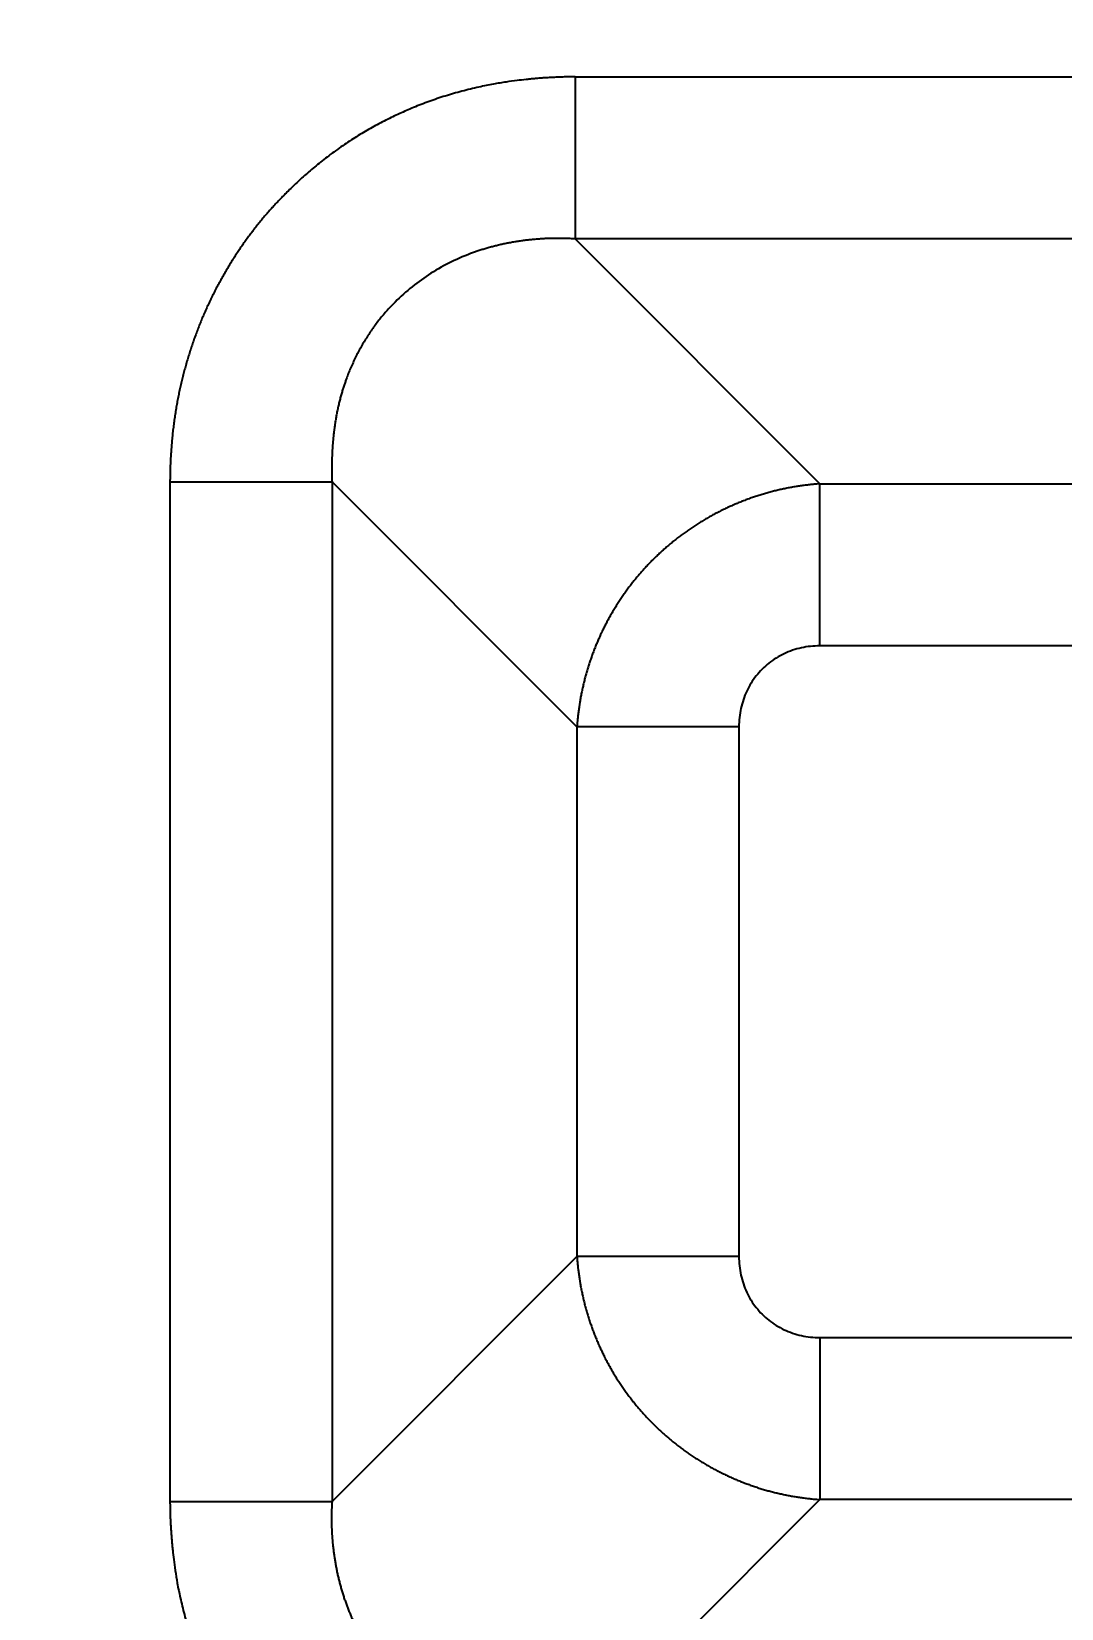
# Model space of a CAD drawing. Header units: millimetres. Extents: x -1286 to 291, y 5350 to 5880.
# Drawn here: x -1023.98 to -1011.89, y 5699.31 to 5717.81 of the extents above; entities that cross this region are included whole.
import ezdxf

# ---------------------------------------------------------------- set-up
doc = ezdxf.new("R2010")
doc.units = ezdxf.units.MM
doc.layers.add('dim', color=82, linetype='Continuous', lineweight=9)
doc.layers.add('粗实线层', color=7, linetype='Continuous', lineweight=35)
doc.dimstyles.new('ISO-25', dxfattribs={"dimscale": 1.5, "dimtxt": 2.5, "dimasz": 2.5, "dimexe": 1.25, "dimexo": 0.625, "dimtad": 1, "dimtxsty": 'Standard', "dimcen": 2.5, "dimadec": 0, "dimazin": 0, "dimtfac": 1, "dimtmove": 0, "dimatfit": 3, "dimfxl": 0, "dimarcsym": 0})

# ---------------------------------------------------------------- blocks, each defined once
blk = doc.blocks.new('*D39')
at = {"layer": 'Defpoints', "color": 0, "lineweight": 18, "transparency": 16777216}
for p in [(-981.514, 5754.075), (-1136.803, 5623.235)]:
    blk.add_point(p, dxfattribs=at)
at = {"layer": 'dim', "color": 0, "lineweight": -2, "transparency": 16777216}
for p, q in [((-931.597, 5796.133), (-979.219, 5756.008)), ((-1136.803, 5623.235), (-981.514, 5754.075)), ((-1139.097, 5621.302), (-1141.391, 5619.369))]:
    blk.add_line(p, q, dxfattribs=at)
at = {"layer": 'dim', "color": 0, "lineweight": 18, "transparency": 16777216}
for points in [[(-979.542, 5756.391), (-978.897, 5755.626), (-981.514, 5754.075)], [(-1139.419, 5621.684), (-1138.775, 5620.92), (-1136.803, 5623.235)]]:
    blk.add_solid(points, dxfattribs=at)
at = {"layer": 'dim', "color": 0, "lineweight": 18, "transparency": 16777216, "insert": (-942.427, 5790.849), "char_height": 3.75, "attachment_point": 5, "rotation": 40.1161}
blk.add_mtext('∅203,06', dxfattribs=at)

msp = doc.modelspace()

# ---------------------------------------------------------------- linework, layer by layer
at = {"layer": '粗实线层', "lineweight": 25}
for p, q in [((-1017.601, 5717.274), (-1005.643, 5717.274)), ((-1005.643, 5715.374), (-1017.601, 5715.374)), ((-1014.728, 5712.501), (-1017.601, 5715.374)), ((-1022.352, 5712.523), (-1022.352, 5700.565)), ((-1020.451, 5712.523), (-1020.451, 5700.565)), ((-1017.578, 5709.65), (-1020.451, 5712.523)), ((-1014.728, 5712.501), (-1008.516, 5712.501)), ((-1008.516, 5710.6), (-1014.728, 5710.6)), ((-1017.578, 5709.65), (-1017.578, 5703.438)), ((-1015.678, 5709.65), (-1015.678, 5703.438)), ((-1017.578, 5703.438), (-1020.451, 5700.565)), ((-1014.728, 5702.488), (-1008.516, 5702.488)), ((-1014.728, 5700.588), (-1017.6, 5697.715)), ((-1008.516, 5700.588), (-1014.728, 5700.588))]:
    msp.add_line(p, q, dxfattribs=at)
for radius in [87.342, 87.216, 86.564]:
    msp.add_circle((-1053.128, 5688.655), radius, dxfattribs=at)
for centre, radius, start, end in [((-1059.158, 5688.655), 102.402, 14.30847, 151.42209), ((-1059.158, 5688.655), 102.401, 14.30847, 151.42209), ((-1059.158, 5688.655), 102.032, 6.18953, 168.43129), ((-1059.158, 5688.655), 101.531, 6.18953, 168.40811), ((-1059.158, 5688.655), 100.442, 20.91041, 168.28064), ((-1059.158, 5688.655), 100.141, 20.91041, 168.28065), ((-1059.158, 5688.655), 100.022, 21.11656, 168.26666), ((-1059.158, 5688.655), 99.521, 21.13618, 168.17064), ((-1053.128, 5688.655), 86.224, 0.08059, 89.91941), ((-1053.128, 5688.655), 85.581, 0.90297, 89.09703), ((-1053.128, 5688.655), 83.696, 2.22396, 87.77604), ((-1053.128, 5688.655), 82.706, 2.58039, 87.41961)]:
    msp.add_arc(centre, radius, start, end, dxfattribs=at)
for points, knots in [([(-1017.601, 5717.274), (-1017.613, 5717.274), (-1017.637, 5717.274), (-1017.674, 5717.274), (-1017.709, 5717.273), (-1017.744, 5717.272), (-1017.777, 5717.271), (-1017.81, 5717.27), (-1017.842, 5717.268), (-1017.873, 5717.267), (-1017.903, 5717.265), (-1017.932, 5717.263), (-1017.96, 5717.262), (-1017.987, 5717.26), (-1018.014, 5717.258), (-1018.039, 5717.256), (-1018.064, 5717.253), (-1018.088, 5717.251), (-1018.111, 5717.249), (-1018.133, 5717.247), (-1018.154, 5717.245), (-1018.203, 5717.24), (-1018.288, 5717.23), (-1018.416, 5717.213), (-1018.565, 5717.188), (-1018.739, 5717.153), (-1018.927, 5717.107), (-1019.122, 5717.051), (-1019.312, 5716.987), (-1019.49, 5716.918), (-1019.659, 5716.844), (-1019.821, 5716.766), (-1019.983, 5716.68), (-1020.145, 5716.585), (-1020.309, 5716.48), (-1020.469, 5716.366), (-1020.619, 5716.248), (-1020.755, 5716.133), (-1020.878, 5716.021), (-1020.968, 5715.934), (-1021.031, 5715.869), (-1021.072, 5715.827), (-1021.113, 5715.784), (-1021.153, 5715.74), (-1021.193, 5715.695), (-1021.232, 5715.65), (-1021.271, 5715.604), (-1021.309, 5715.557), (-1021.347, 5715.51), (-1021.384, 5715.462), (-1021.421, 5715.413), (-1021.457, 5715.364), (-1021.493, 5715.314), (-1021.528, 5715.264), (-1021.562, 5715.212), (-1021.596, 5715.16), (-1021.63, 5715.108), (-1021.663, 5715.055), (-1021.695, 5715.001), (-1021.726, 5714.947), (-1021.757, 5714.892), (-1021.787, 5714.836), (-1021.817, 5714.78), (-1021.846, 5714.723), (-1021.874, 5714.666), (-1021.901, 5714.608), (-1021.928, 5714.55), (-1021.954, 5714.491), (-1021.979, 5714.431), (-1022.004, 5714.371), (-1022.027, 5714.311), (-1022.05, 5714.25), (-1022.073, 5714.188), (-1022.094, 5714.126), (-1022.114, 5714.064), (-1022.134, 5714.001), (-1022.153, 5713.938), (-1022.171, 5713.874), (-1022.189, 5713.81), (-1022.205, 5713.745), (-1022.221, 5713.68), (-1022.236, 5713.614), (-1022.25, 5713.549), (-1022.263, 5713.482), (-1022.275, 5713.416), (-1022.286, 5713.349), (-1022.297, 5713.281), (-1022.306, 5713.214), (-1022.315, 5713.146), (-1022.323, 5713.078), (-1022.329, 5713.009), (-1022.335, 5712.94), (-1022.34, 5712.871), (-1022.345, 5712.802), (-1022.348, 5712.733), (-1022.35, 5712.663), (-1022.351, 5712.593), (-1022.352, 5712.546), (-1022.352, 5712.523)], [0, 0, 0, 0, 0.004956, 0.009794, 0.014513, 0.019115, 0.023598, 0.027963, 0.032209, 0.036337, 0.040347, 0.044238, 0.04801, 0.051664, 0.055199, 0.058615, 0.061912, 0.06509, 0.06815, 0.071091, 0.073913, 0.076616, 0.090894, 0.108111, 0.128274, 0.151386, 0.178814, 0.205869, 0.232556, 0.258875, 0.282249, 0.306185, 0.330682, 0.35574, 0.381361, 0.408568, 0.434066, 0.45785, 0.47992, 0.500277, 0.508121, 0.515994, 0.523895, 0.531825, 0.539783, 0.54777, 0.555785, 0.563828, 0.5719, 0.579999, 0.588127, 0.596282, 0.604464, 0.612674, 0.620911, 0.629175, 0.637466, 0.645785, 0.65413, 0.662503, 0.670903, 0.67933, 0.687785, 0.696266, 0.704775, 0.71331, 0.721872, 0.730461, 0.739075, 0.747715, 0.756381, 0.765071, 0.773787, 0.782528, 0.791294, 0.800087, 0.808905, 0.81775, 0.82662, 0.835517, 0.844441, 0.85339, 0.862365, 0.871366, 0.880393, 0.889445, 0.898522, 0.907623, 0.916749, 0.9259, 0.935076, 0.944277, 0.953502, 0.962753, 0.972028, 0.981328, 0.990652, 1, 1, 1, 1]), ([(-1017.601, 5717.274), (-1017.601, 5717.17), (-1017.601, 5717.067), (-1017.601, 5716.862), (-1017.601, 5716.76), (-1017.601, 5716.563), (-1017.601, 5716.466), (-1017.601, 5716.281), (-1017.601, 5716.191), (-1017.601, 5716.022), (-1017.601, 5715.943), (-1017.601, 5715.794), (-1017.601, 5715.726), (-1017.601, 5715.602), (-1017.601, 5715.546), (-1017.601, 5715.449), (-1017.601, 5715.407), (-1017.601, 5715.374)], [0, 0, 0, 0, 0.125, 0.125, 0.25, 0.25, 0.375, 0.375, 0.5, 0.5, 0.625, 0.625, 0.75, 0.75, 0.875, 0.875, 1, 1, 1, 1]), ([(-1017.601, 5715.374), (-1017.61, 5715.374), (-1017.629, 5715.375), (-1017.657, 5715.377), (-1017.686, 5715.378), (-1017.714, 5715.379), (-1017.742, 5715.379), (-1017.77, 5715.38), (-1017.798, 5715.38), (-1017.826, 5715.38), (-1017.854, 5715.379), (-1017.882, 5715.379), (-1017.909, 5715.378), (-1017.937, 5715.377), (-1017.964, 5715.376), (-1017.991, 5715.374), (-1018.018, 5715.372), (-1018.045, 5715.37), (-1018.072, 5715.368), (-1018.099, 5715.366), (-1018.125, 5715.363), (-1018.152, 5715.36), (-1018.178, 5715.357), (-1018.204, 5715.354), (-1018.23, 5715.35), (-1018.256, 5715.346), (-1018.282, 5715.343), (-1018.308, 5715.338), (-1018.334, 5715.334), (-1018.359, 5715.329), (-1018.384, 5715.325), (-1018.41, 5715.32), (-1018.435, 5715.314), (-1018.46, 5715.309), (-1018.484, 5715.303), (-1018.509, 5715.297), (-1018.533, 5715.291), (-1018.558, 5715.285), (-1018.582, 5715.279), (-1018.606, 5715.272), (-1018.63, 5715.265), (-1018.654, 5715.258), (-1018.677, 5715.251), (-1018.701, 5715.244), (-1018.724, 5715.236), (-1018.747, 5715.228), (-1018.77, 5715.221), (-1018.873, 5715.184), (-1019.051, 5715.109), (-1019.292, 5714.975), (-1019.514, 5714.817), (-1019.682, 5714.667), (-1019.805, 5714.536), (-1019.893, 5714.433), (-1019.974, 5714.325), (-1020.05, 5714.211), (-1020.12, 5714.093), (-1020.184, 5713.969), (-1020.242, 5713.842), (-1020.281, 5713.741), (-1020.306, 5713.668), (-1020.321, 5713.624), (-1020.334, 5713.579), (-1020.348, 5713.532), (-1020.361, 5713.483), (-1020.373, 5713.432), (-1020.385, 5713.38), (-1020.396, 5713.325), (-1020.406, 5713.27), (-1020.415, 5713.212), (-1020.423, 5713.154), (-1020.431, 5713.097), (-1020.437, 5713.04), (-1020.442, 5712.983), (-1020.446, 5712.926), (-1020.45, 5712.869), (-1020.452, 5712.811), (-1020.454, 5712.754), (-1020.455, 5712.696), (-1020.455, 5712.639), (-1020.454, 5712.581), (-1020.452, 5712.542), (-1020.451, 5712.523)], [0, 0, 0, 0, 0.00626, 0.012495, 0.018706, 0.024892, 0.031053, 0.037189, 0.043301, 0.049389, 0.055453, 0.061492, 0.067507, 0.073499, 0.079467, 0.085411, 0.091332, 0.097229, 0.103103, 0.108953, 0.114781, 0.120586, 0.126368, 0.132127, 0.137864, 0.143578, 0.14927, 0.15494, 0.160587, 0.166213, 0.171817, 0.1774, 0.182961, 0.188501, 0.194019, 0.199516, 0.204993, 0.210449, 0.215884, 0.221299, 0.226693, 0.232067, 0.237422, 0.242756, 0.248071, 0.253366, 0.258642, 0.263899, 0.32425, 0.383567, 0.44213, 0.500231, 0.529241, 0.558364, 0.587637, 0.617098, 0.646783, 0.676729, 0.70697, 0.737541, 0.747176, 0.75715, 0.767464, 0.77812, 0.789122, 0.80047, 0.812166, 0.824212, 0.836609, 0.849359, 0.862462, 0.874881, 0.887316, 0.899768, 0.912237, 0.924722, 0.937225, 0.949746, 0.962283, 0.974838, 0.98741, 1, 1, 1, 1]), ([(-1014.728, 5712.501), (-1014.736, 5712.5), (-1014.754, 5712.499), (-1014.781, 5712.497), (-1014.808, 5712.494), (-1014.835, 5712.492), (-1014.861, 5712.489), (-1014.888, 5712.485), (-1014.915, 5712.482), (-1014.941, 5712.479), (-1014.968, 5712.475), (-1014.995, 5712.471), (-1015.021, 5712.466), (-1015.048, 5712.462), (-1015.075, 5712.457), (-1015.101, 5712.452), (-1015.128, 5712.447), (-1015.154, 5712.441), (-1015.181, 5712.436), (-1015.207, 5712.43), (-1015.233, 5712.423), (-1015.26, 5712.417), (-1015.286, 5712.41), (-1015.312, 5712.403), (-1015.339, 5712.396), (-1015.365, 5712.389), (-1015.391, 5712.381), (-1015.417, 5712.373), (-1015.443, 5712.365), (-1015.469, 5712.357), (-1015.495, 5712.348), (-1015.52, 5712.34), (-1015.546, 5712.331), (-1015.572, 5712.321), (-1015.597, 5712.312), (-1015.623, 5712.302), (-1015.648, 5712.292), (-1015.674, 5712.282), (-1015.699, 5712.272), (-1015.724, 5712.261), (-1015.749, 5712.25), (-1015.774, 5712.239), (-1015.799, 5712.228), (-1015.824, 5712.216), (-1015.849, 5712.205), (-1015.873, 5712.193), (-1015.898, 5712.18), (-1015.922, 5712.168), (-1015.947, 5712.155), (-1015.971, 5712.142), (-1015.995, 5712.129), (-1016.019, 5712.116), (-1016.043, 5712.103), (-1016.067, 5712.089), (-1016.091, 5712.075), (-1016.114, 5712.061), (-1016.138, 5712.046), (-1016.161, 5712.032), (-1016.184, 5712.017), (-1016.207, 5712.002), (-1016.23, 5711.986), (-1016.253, 5711.971), (-1016.276, 5711.955), (-1016.298, 5711.939), (-1016.321, 5711.923), (-1016.343, 5711.907), (-1016.365, 5711.891), (-1016.387, 5711.874), (-1016.409, 5711.857), (-1016.431, 5711.84), (-1016.452, 5711.823), (-1016.473, 5711.805), (-1016.495, 5711.787), (-1016.516, 5711.77), (-1016.537, 5711.751), (-1016.557, 5711.733), (-1016.578, 5711.715), (-1016.598, 5711.696), (-1016.618, 5711.677), (-1016.639, 5711.658), (-1016.658, 5711.639), (-1016.678, 5711.62), (-1016.698, 5711.6), (-1016.717, 5711.58), (-1016.736, 5711.561), (-1016.755, 5711.54), (-1016.774, 5711.52), (-1016.793, 5711.5), (-1016.811, 5711.479), (-1016.829, 5711.459), (-1016.847, 5711.438), (-1016.865, 5711.417), (-1016.883, 5711.395), (-1016.901, 5711.374), (-1016.918, 5711.353), (-1016.935, 5711.331), (-1016.952, 5711.309), (-1016.968, 5711.287), (-1016.985, 5711.265), (-1017.001, 5711.243), (-1017.017, 5711.22), (-1017.033, 5711.198), (-1017.049, 5711.175), (-1017.064, 5711.152), (-1017.08, 5711.129), (-1017.095, 5711.106), (-1017.109, 5711.083), (-1017.124, 5711.06), (-1017.138, 5711.036), (-1017.153, 5711.013), (-1017.167, 5710.989), (-1017.18, 5710.965), (-1017.194, 5710.941), (-1017.207, 5710.917), (-1017.22, 5710.893), (-1017.233, 5710.869), (-1017.246, 5710.844), (-1017.258, 5710.82), (-1017.27, 5710.795), (-1017.282, 5710.771), (-1017.294, 5710.746), (-1017.306, 5710.721), (-1017.317, 5710.696), (-1017.328, 5710.671), (-1017.339, 5710.646), (-1017.35, 5710.621), (-1017.36, 5710.596), (-1017.37, 5710.57), (-1017.38, 5710.545), (-1017.39, 5710.519), (-1017.399, 5710.494), (-1017.408, 5710.468), (-1017.417, 5710.443), (-1017.426, 5710.417), (-1017.435, 5710.391), (-1017.443, 5710.365), (-1017.451, 5710.339), (-1017.459, 5710.313), (-1017.466, 5710.287), (-1017.474, 5710.261), (-1017.481, 5710.235), (-1017.488, 5710.208), (-1017.495, 5710.182), (-1017.501, 5710.156), (-1017.507, 5710.129), (-1017.513, 5710.103), (-1017.519, 5710.076), (-1017.524, 5710.05), (-1017.53, 5710.023), (-1017.535, 5709.997), (-1017.539, 5709.97), (-1017.544, 5709.944), (-1017.548, 5709.917), (-1017.552, 5709.89), (-1017.556, 5709.864), (-1017.56, 5709.837), (-1017.563, 5709.81), (-1017.566, 5709.784), (-1017.569, 5709.757), (-1017.572, 5709.73), (-1017.574, 5709.703), (-1017.576, 5709.677), (-1017.578, 5709.659), (-1017.578, 5709.65)], [0, 0, 0, 0, 0.006177, 0.012354, 0.018532, 0.024711, 0.030891, 0.037071, 0.043252, 0.049434, 0.055616, 0.061799, 0.067982, 0.074166, 0.080351, 0.086537, 0.092724, 0.098912, 0.105101, 0.11129, 0.117481, 0.123672, 0.129864, 0.136058, 0.142251, 0.148446, 0.154641, 0.160838, 0.167034, 0.173232, 0.179431, 0.18563, 0.19183, 0.198031, 0.204233, 0.210436, 0.21664, 0.222845, 0.229051, 0.235259, 0.241468, 0.247678, 0.25389, 0.260103, 0.266319, 0.272535, 0.278754, 0.284973, 0.291194, 0.297416, 0.30364, 0.309864, 0.31609, 0.322316, 0.328543, 0.334772, 0.341001, 0.347231, 0.353461, 0.359693, 0.365925, 0.372158, 0.378391, 0.384625, 0.39086, 0.397095, 0.403332, 0.409568, 0.415806, 0.422044, 0.428283, 0.434523, 0.440763, 0.447004, 0.453245, 0.459486, 0.465728, 0.47197, 0.478212, 0.484455, 0.490697, 0.49694, 0.503183, 0.509425, 0.515668, 0.52191, 0.528152, 0.534393, 0.540634, 0.546875, 0.553116, 0.559355, 0.565595, 0.571833, 0.578071, 0.584309, 0.590546, 0.596782, 0.603018, 0.609253, 0.615487, 0.621721, 0.627954, 0.634187, 0.640418, 0.64665, 0.65288, 0.659109, 0.665338, 0.671565, 0.677791, 0.684017, 0.690241, 0.696464, 0.702686, 0.708906, 0.715125, 0.721342, 0.727558, 0.733772, 0.739985, 0.746196, 0.752405, 0.758614, 0.764821, 0.771027, 0.777231, 0.783435, 0.789638, 0.79584, 0.802041, 0.808241, 0.81444, 0.820639, 0.826837, 0.833033, 0.839229, 0.845424, 0.851618, 0.857812, 0.864004, 0.870196, 0.876386, 0.882575, 0.888763, 0.894951, 0.901137, 0.907322, 0.913506, 0.91969, 0.925872, 0.932054, 0.938235, 0.944415, 0.950595, 0.956774, 0.962951, 0.969128, 0.975305, 0.98148, 0.987654, 0.993828, 1, 1, 1, 1]), ([(-1015.678, 5709.65), (-1015.782, 5709.65), (-1015.885, 5709.65), (-1016.09, 5709.65), (-1016.192, 5709.65), (-1016.389, 5709.65), (-1016.486, 5709.65), (-1016.671, 5709.65), (-1016.76, 5709.65), (-1016.929, 5709.65), (-1017.009, 5709.65), (-1017.158, 5709.65), (-1017.226, 5709.65), (-1017.35, 5709.65), (-1017.406, 5709.65), (-1017.503, 5709.65), (-1017.544, 5709.65), (-1017.578, 5709.65)], [0, 0, 0, 0, 0.125, 0.125, 0.25, 0.25, 0.375, 0.375, 0.5, 0.5, 0.625, 0.625, 0.75, 0.75, 0.875, 0.875, 1, 1, 1, 1]), ([(-1017.578, 5703.438), (-1017.578, 5703.43), (-1017.576, 5703.412), (-1017.574, 5703.385), (-1017.572, 5703.358), (-1017.569, 5703.331), (-1017.566, 5703.305), (-1017.563, 5703.278), (-1017.56, 5703.251), (-1017.556, 5703.225), (-1017.552, 5703.198), (-1017.548, 5703.171), (-1017.544, 5703.145), (-1017.539, 5703.118), (-1017.535, 5703.091), (-1017.53, 5703.065), (-1017.524, 5703.038), (-1017.519, 5703.012), (-1017.513, 5702.985), (-1017.507, 5702.959), (-1017.501, 5702.932), (-1017.495, 5702.906), (-1017.488, 5702.88), (-1017.481, 5702.854), (-1017.474, 5702.827), (-1017.466, 5702.801), (-1017.459, 5702.775), (-1017.451, 5702.749), (-1017.443, 5702.723), (-1017.435, 5702.697), (-1017.426, 5702.671), (-1017.417, 5702.646), (-1017.408, 5702.62), (-1017.399, 5702.594), (-1017.39, 5702.569), (-1017.38, 5702.543), (-1017.37, 5702.518), (-1017.36, 5702.492), (-1017.349, 5702.467), (-1017.339, 5702.442), (-1017.328, 5702.417), (-1017.317, 5702.392), (-1017.306, 5702.367), (-1017.294, 5702.342), (-1017.282, 5702.317), (-1017.27, 5702.293), (-1017.258, 5702.268), (-1017.246, 5702.244), (-1017.233, 5702.219), (-1017.22, 5702.195), (-1017.207, 5702.171), (-1017.194, 5702.147), (-1017.18, 5702.123), (-1017.166, 5702.099), (-1017.152, 5702.075), (-1017.138, 5702.052), (-1017.124, 5702.028), (-1017.109, 5702.005), (-1017.094, 5701.982), (-1017.079, 5701.959), (-1017.064, 5701.936), (-1017.049, 5701.913), (-1017.033, 5701.89), (-1017.017, 5701.868), (-1017.001, 5701.845), (-1016.985, 5701.823), (-1016.968, 5701.801), (-1016.951, 5701.779), (-1016.935, 5701.757), (-1016.917, 5701.735), (-1016.9, 5701.714), (-1016.883, 5701.693), (-1016.865, 5701.671), (-1016.847, 5701.65), (-1016.829, 5701.629), (-1016.811, 5701.609), (-1016.792, 5701.588), (-1016.774, 5701.568), (-1016.755, 5701.548), (-1016.736, 5701.527), (-1016.717, 5701.508), (-1016.697, 5701.488), (-1016.678, 5701.468), (-1016.658, 5701.449), (-1016.638, 5701.43), (-1016.618, 5701.411), (-1016.598, 5701.392), (-1016.577, 5701.373), (-1016.557, 5701.355), (-1016.536, 5701.337), (-1016.515, 5701.319), (-1016.494, 5701.301), (-1016.473, 5701.283), (-1016.452, 5701.265), (-1016.43, 5701.248), (-1016.408, 5701.231), (-1016.387, 5701.214), (-1016.365, 5701.198), (-1016.343, 5701.181), (-1016.32, 5701.165), (-1016.298, 5701.149), (-1016.275, 5701.133), (-1016.253, 5701.117), (-1016.23, 5701.102), (-1016.207, 5701.086), (-1016.184, 5701.071), (-1016.161, 5701.057), (-1016.137, 5701.042), (-1016.114, 5701.028), (-1016.09, 5701.013), (-1016.067, 5700.999), (-1016.043, 5700.986), (-1016.019, 5700.972), (-1015.995, 5700.959), (-1015.971, 5700.946), (-1015.946, 5700.933), (-1015.922, 5700.92), (-1015.898, 5700.908), (-1015.873, 5700.896), (-1015.848, 5700.884), (-1015.824, 5700.872), (-1015.799, 5700.86), (-1015.774, 5700.849), (-1015.749, 5700.838), (-1015.724, 5700.827), (-1015.699, 5700.816), (-1015.673, 5700.806), (-1015.648, 5700.796), (-1015.623, 5700.786), (-1015.597, 5700.776), (-1015.571, 5700.767), (-1015.546, 5700.758), (-1015.52, 5700.749), (-1015.494, 5700.74), (-1015.468, 5700.731), (-1015.443, 5700.723), (-1015.417, 5700.715), (-1015.391, 5700.707), (-1015.364, 5700.699), (-1015.338, 5700.692), (-1015.312, 5700.685), (-1015.286, 5700.678), (-1015.26, 5700.671), (-1015.233, 5700.665), (-1015.207, 5700.659), (-1015.18, 5700.653), (-1015.154, 5700.647), (-1015.128, 5700.642), (-1015.101, 5700.636), (-1015.074, 5700.631), (-1015.048, 5700.627), (-1015.021, 5700.622), (-1014.995, 5700.618), (-1014.968, 5700.614), (-1014.941, 5700.61), (-1014.915, 5700.606), (-1014.888, 5700.603), (-1014.861, 5700.6), (-1014.834, 5700.597), (-1014.808, 5700.594), (-1014.781, 5700.592), (-1014.754, 5700.59), (-1014.736, 5700.588), (-1014.728, 5700.588)], [0, 0, 0, 0, 0.006177, 0.012354, 0.018532, 0.024711, 0.030891, 0.037071, 0.043252, 0.049434, 0.055616, 0.061799, 0.067982, 0.074166, 0.080351, 0.086537, 0.092724, 0.098912, 0.105101, 0.11129, 0.117481, 0.123672, 0.129864, 0.136058, 0.142251, 0.148446, 0.154641, 0.160838, 0.167034, 0.173232, 0.179431, 0.18563, 0.19183, 0.198031, 0.204233, 0.210436, 0.21664, 0.222845, 0.229051, 0.235259, 0.241468, 0.247678, 0.25389, 0.260103, 0.266319, 0.272535, 0.278754, 0.284973, 0.291194, 0.297416, 0.30364, 0.309864, 0.31609, 0.322316, 0.328543, 0.334772, 0.341001, 0.347231, 0.353461, 0.359693, 0.365925, 0.372158, 0.378391, 0.384625, 0.39086, 0.397095, 0.403332, 0.409568, 0.415806, 0.422044, 0.428283, 0.434523, 0.440763, 0.447004, 0.453245, 0.459486, 0.465728, 0.47197, 0.478212, 0.484455, 0.490697, 0.49694, 0.503183, 0.509425, 0.515668, 0.52191, 0.528152, 0.534393, 0.540634, 0.546875, 0.553116, 0.559355, 0.565595, 0.571833, 0.578071, 0.584309, 0.590546, 0.596782, 0.603018, 0.609253, 0.615487, 0.621721, 0.627954, 0.634187, 0.640418, 0.64665, 0.65288, 0.659109, 0.665338, 0.671565, 0.677791, 0.684017, 0.690241, 0.696464, 0.702686, 0.708906, 0.715125, 0.721342, 0.727558, 0.733772, 0.739985, 0.746196, 0.752405, 0.758614, 0.764821, 0.771027, 0.777231, 0.783435, 0.789638, 0.79584, 0.802041, 0.808241, 0.81444, 0.820639, 0.826837, 0.833033, 0.839229, 0.845424, 0.851618, 0.857812, 0.864004, 0.870196, 0.876386, 0.882575, 0.888763, 0.894951, 0.901137, 0.907322, 0.913506, 0.91969, 0.925872, 0.932054, 0.938235, 0.944415, 0.950595, 0.956774, 0.962951, 0.969128, 0.975305, 0.98148, 0.987654, 0.993828, 1, 1, 1, 1]), ([(-1014.728, 5702.488), (-1014.728, 5702.384), (-1014.728, 5702.281), (-1014.728, 5702.076), (-1014.728, 5701.974), (-1014.728, 5701.777), (-1014.728, 5701.68), (-1014.728, 5701.495), (-1014.728, 5701.405), (-1014.728, 5701.237), (-1014.728, 5701.157), (-1014.728, 5701.008), (-1014.728, 5700.94), (-1014.728, 5700.816), (-1014.728, 5700.76), (-1014.728, 5700.663), (-1014.728, 5700.622), (-1014.728, 5700.588)], [0, 0, 0, 0, 0.125, 0.125, 0.25, 0.25, 0.375, 0.375, 0.5, 0.5, 0.625, 0.625, 0.75, 0.75, 0.875, 0.875, 1, 1, 1, 1]), ([(-1022.352, 5700.565), (-1022.352, 5700.553), (-1022.352, 5700.529), (-1022.351, 5700.492), (-1022.351, 5700.457), (-1022.35, 5700.422), (-1022.349, 5700.389), (-1022.347, 5700.356), (-1022.346, 5700.324), (-1022.345, 5700.293), (-1022.343, 5700.263), (-1022.341, 5700.234), (-1022.339, 5700.206), (-1022.337, 5700.179), (-1022.335, 5700.152), (-1022.333, 5700.127), (-1022.331, 5700.102), (-1022.329, 5700.078), (-1022.327, 5700.055), (-1022.325, 5700.033), (-1022.322, 5700.012), (-1022.317, 5699.963), (-1022.308, 5699.878), (-1022.29, 5699.75), (-1022.266, 5699.601), (-1022.231, 5699.427), (-1022.185, 5699.239), (-1022.128, 5699.044), (-1022.064, 5698.854), (-1021.995, 5698.676), (-1021.922, 5698.507), (-1021.844, 5698.345), (-1021.758, 5698.183), (-1021.663, 5698.021), (-1021.557, 5697.857), (-1021.444, 5697.697), (-1021.326, 5697.547), (-1021.21, 5697.411), (-1021.099, 5697.288), (-1021.011, 5697.198), (-1020.947, 5697.135), (-1020.904, 5697.094), (-1020.861, 5697.053), (-1020.817, 5697.013), (-1020.773, 5696.973), (-1020.727, 5696.934), (-1020.681, 5696.895), (-1020.635, 5696.857), (-1020.587, 5696.819), (-1020.539, 5696.782), (-1020.491, 5696.745), (-1020.442, 5696.709), (-1020.392, 5696.673), (-1020.341, 5696.638), (-1020.29, 5696.604), (-1020.238, 5696.57), (-1020.186, 5696.536), (-1020.132, 5696.503), (-1020.079, 5696.471), (-1020.024, 5696.44), (-1019.969, 5696.409), (-1019.914, 5696.379), (-1019.858, 5696.349), (-1019.801, 5696.32), (-1019.744, 5696.292), (-1019.686, 5696.265), (-1019.627, 5696.238), (-1019.569, 5696.212), (-1019.509, 5696.187), (-1019.449, 5696.162), (-1019.389, 5696.139), (-1019.328, 5696.116), (-1019.266, 5696.093), (-1019.204, 5696.072), (-1019.142, 5696.052), (-1019.079, 5696.032), (-1019.015, 5696.013), (-1018.951, 5695.995), (-1018.887, 5695.977), (-1018.823, 5695.961), (-1018.757, 5695.945), (-1018.692, 5695.93), (-1018.626, 5695.916), (-1018.56, 5695.903), (-1018.493, 5695.891), (-1018.426, 5695.88), (-1018.359, 5695.869), (-1018.291, 5695.86), (-1018.223, 5695.851), (-1018.155, 5695.843), (-1018.087, 5695.837), (-1018.018, 5695.831), (-1017.949, 5695.826), (-1017.88, 5695.821), (-1017.81, 5695.818), (-1017.741, 5695.816), (-1017.671, 5695.814), (-1017.624, 5695.814), (-1017.601, 5695.814)], [0, 0, 0, 0, 0.004956, 0.009794, 0.014513, 0.019115, 0.023598, 0.027963, 0.032209, 0.036337, 0.040347, 0.044238, 0.04801, 0.051664, 0.055199, 0.058615, 0.061912, 0.06509, 0.06815, 0.071091, 0.073913, 0.076616, 0.090894, 0.108111, 0.128274, 0.151386, 0.178814, 0.205869, 0.232556, 0.258875, 0.282249, 0.306185, 0.330682, 0.35574, 0.381361, 0.408568, 0.434066, 0.45785, 0.47992, 0.500277, 0.508121, 0.515994, 0.523895, 0.531825, 0.539783, 0.54777, 0.555785, 0.563828, 0.5719, 0.579999, 0.588127, 0.596282, 0.604464, 0.612674, 0.620911, 0.629175, 0.637466, 0.645785, 0.65413, 0.662503, 0.670903, 0.67933, 0.687785, 0.696266, 0.704775, 0.71331, 0.721872, 0.730461, 0.739075, 0.747715, 0.756381, 0.765071, 0.773787, 0.782528, 0.791294, 0.800087, 0.808905, 0.81775, 0.82662, 0.835517, 0.844441, 0.85339, 0.862365, 0.871366, 0.880393, 0.889445, 0.898522, 0.907623, 0.916749, 0.9259, 0.935076, 0.944277, 0.953502, 0.962753, 0.972028, 0.981328, 0.990652, 1, 1, 1, 1]), ([(-1022.352, 5700.565), (-1022.248, 5700.565), (-1022.144, 5700.565), (-1021.939, 5700.565), (-1021.838, 5700.565), (-1021.64, 5700.565), (-1021.544, 5700.565), (-1021.358, 5700.565), (-1021.269, 5700.565), (-1021.1, 5700.565), (-1021.02, 5700.565), (-1020.872, 5700.565), (-1020.803, 5700.565), (-1020.679, 5700.565), (-1020.623, 5700.565), (-1020.526, 5700.565), (-1020.485, 5700.565), (-1020.451, 5700.565)], [0, 0, 0, 0, 0.125, 0.125, 0.25, 0.25, 0.375, 0.375, 0.5, 0.5, 0.625, 0.625, 0.75, 0.75, 0.875, 0.875, 1, 1, 1, 1]), ([(-1020.451, 5700.565), (-1020.452, 5700.556), (-1020.453, 5700.539), (-1020.454, 5700.512), (-1020.455, 5700.485), (-1020.456, 5700.458), (-1020.457, 5700.431), (-1020.457, 5700.405), (-1020.457, 5700.378), (-1020.457, 5700.352), (-1020.457, 5700.325), (-1020.457, 5700.299), (-1020.456, 5700.273), (-1020.455, 5700.246), (-1020.454, 5700.22), (-1020.453, 5700.194), (-1020.451, 5700.168), (-1020.449, 5700.143), (-1020.447, 5700.117), (-1020.445, 5700.091), (-1020.443, 5700.066), (-1020.44, 5700.04), (-1020.437, 5700.015), (-1020.434, 5699.989), (-1020.431, 5699.964), (-1020.428, 5699.939), (-1020.424, 5699.914), (-1020.42, 5699.889), (-1020.416, 5699.864), (-1020.412, 5699.84), (-1020.408, 5699.815), (-1020.403, 5699.791), (-1020.398, 5699.766), (-1020.393, 5699.742), (-1020.388, 5699.718), (-1020.383, 5699.694), (-1020.377, 5699.67), (-1020.371, 5699.646), (-1020.365, 5699.622), (-1020.359, 5699.598), (-1020.353, 5699.575), (-1020.346, 5699.551), (-1020.34, 5699.528), (-1020.333, 5699.505), (-1020.326, 5699.482), (-1020.318, 5699.459), (-1020.311, 5699.436), (-1020.303, 5699.413), (-1020.295, 5699.391), (-1020.287, 5699.368), (-1020.279, 5699.346), (-1020.271, 5699.324), (-1020.262, 5699.302), (-1020.253, 5699.28), (-1020.244, 5699.258), (-1020.235, 5699.236), (-1020.226, 5699.215), (-1020.217, 5699.193), (-1020.207, 5699.172), (-1020.197, 5699.151), (-1020.187, 5699.13), (-1020.177, 5699.109), (-1020.167, 5699.088), (-1020.156, 5699.067), (-1020.146, 5699.047), (-1020.135, 5699.026), (-1020.124, 5699.006), (-1020.113, 5698.986), (-1020.101, 5698.966), (-1020.09, 5698.946), (-1020.078, 5698.927), (-1020.067, 5698.907), (-1020.055, 5698.888), (-1020.043, 5698.869), (-1020.03, 5698.85), (-1020.018, 5698.831), (-1020.006, 5698.812), (-1019.993, 5698.793), (-1019.98, 5698.775), (-1019.967, 5698.756), (-1019.954, 5698.738), (-1019.941, 5698.72), (-1019.927, 5698.702), (-1019.914, 5698.684), (-1019.9, 5698.667), (-1019.886, 5698.649), (-1019.872, 5698.632), (-1019.858, 5698.615), (-1019.844, 5698.598), (-1019.829, 5698.581), (-1019.815, 5698.564), (-1019.8, 5698.548), (-1019.785, 5698.532), (-1019.77, 5698.515), (-1019.755, 5698.499), (-1019.74, 5698.483), (-1019.725, 5698.468), (-1019.685, 5698.428), (-1019.619, 5698.365), (-1019.523, 5698.284), (-1019.423, 5698.207), (-1019.317, 5698.135), (-1019.208, 5698.067), (-1019.094, 5698.005), (-1018.976, 5697.949), (-1018.853, 5697.898), (-1018.758, 5697.863), (-1018.691, 5697.842), (-1018.654, 5697.83), (-1018.615, 5697.819), (-1018.576, 5697.808), (-1018.535, 5697.798), (-1018.493, 5697.788), (-1018.45, 5697.778), (-1018.405, 5697.769), (-1018.36, 5697.76), (-1018.313, 5697.752), (-1018.265, 5697.745), (-1018.216, 5697.738), (-1018.166, 5697.732), (-1018.114, 5697.726), (-1018.062, 5697.721), (-1018.008, 5697.717), (-1017.953, 5697.714), (-1017.897, 5697.712), (-1017.84, 5697.71), (-1017.782, 5697.71), (-1017.722, 5697.71), (-1017.662, 5697.712), (-1017.621, 5697.714), (-1017.6, 5697.715)], [0, 0, 0, 0, 0.005911, 0.011803, 0.017677, 0.023533, 0.029371, 0.035192, 0.040994, 0.046778, 0.052545, 0.058295, 0.064027, 0.069741, 0.075439, 0.081119, 0.086782, 0.092429, 0.098058, 0.103671, 0.109267, 0.114847, 0.120411, 0.125958, 0.131489, 0.137004, 0.142504, 0.147987, 0.153455, 0.158907, 0.164344, 0.169765, 0.175172, 0.180563, 0.185939, 0.191301, 0.196648, 0.20198, 0.207298, 0.212602, 0.217891, 0.223167, 0.228428, 0.233676, 0.23891, 0.244131, 0.249338, 0.254532, 0.259713, 0.264881, 0.270036, 0.275178, 0.280308, 0.285426, 0.290532, 0.295625, 0.300706, 0.305776, 0.310834, 0.31588, 0.320915, 0.325939, 0.330952, 0.335954, 0.340946, 0.345927, 0.350897, 0.355857, 0.360807, 0.365747, 0.370677, 0.375598, 0.380509, 0.385411, 0.390304, 0.395188, 0.400063, 0.40493, 0.409788, 0.414638, 0.41948, 0.424313, 0.42914, 0.433958, 0.438769, 0.443573, 0.44837, 0.453159, 0.457943, 0.462719, 0.467489, 0.472253, 0.477012, 0.481764, 0.48651, 0.491252, 0.495988, 0.500718, 0.52767, 0.554773, 0.582059, 0.609558, 0.6373, 0.665313, 0.693625, 0.722263, 0.751253, 0.759498, 0.76797, 0.776671, 0.785601, 0.794763, 0.804156, 0.813782, 0.823642, 0.833736, 0.844065, 0.85463, 0.865431, 0.87647, 0.887746, 0.89926, 0.911013, 0.923005, 0.935236, 0.947707, 0.960419, 0.973372, 0.986565, 1, 1, 1, 1])]:
    msp.add_open_spline(points, degree=3, knots=knots, dxfattribs=at)
for points, weights in [([(-1022.352, 5712.523), (-1021.464, 5712.523), (-1020.74, 5712.523), (-1020.451, 5712.523)], [1.10247137787, 0.965844680293, 0.965842874066, 1.10246595919]), ([(-1014.728, 5710.6), (-1014.728, 5711.488), (-1014.728, 5712.211), (-1014.728, 5712.501)], [1.10246344043, 0.965844453474, 0.965845519864, 1.1024666396]), ([(-1015.678, 5703.438), (-1016.566, 5703.438), (-1017.289, 5703.438), (-1017.578, 5703.438)], [1.10246344043, 0.965844453474, 0.965845519864, 1.1024666396])]:
    msp.add_rational_spline(points, weights, degree=3, dxfattribs=at)
for points in [[(-1014.728, 5710.6), (-1014.802, 5710.6), (-1014.947, 5710.585), (-1015.152, 5710.515), (-1015.332, 5710.404), (-1015.481, 5710.255), (-1015.593, 5710.074), (-1015.662, 5709.869), (-1015.678, 5709.725), (-1015.678, 5709.65)], [(-1015.678, 5703.438), (-1015.678, 5703.364), (-1015.662, 5703.219), (-1015.593, 5703.014), (-1015.481, 5702.834), (-1015.332, 5702.685), (-1015.152, 5702.573), (-1014.947, 5702.504), (-1014.802, 5702.488), (-1014.728, 5702.488)]]:
    msp.add_open_spline(points, degree=3, dxfattribs=at)

# ---------------------------------------------------------------- dimensions: what is measured, and where the dimension line sits
at = {"layer": 'dim', "lineweight": 18}
dim = msp.add_diameter_dim_2p(p1=(-1136.803, 5623.235), p2=(-981.514, 5754.075), dimstyle='ISO-25', override={"dimasz": 2, "dimexe": 0.49975, "dimexo": 0.49975, "dimgap": 0.49975}, dxfattribs=at)
dim.commit()
dim.dimension.update_dxf_attribs({"geometry": '*D39', "text_midpoint": (-940.534, 5788.603), "dimtype": 163})

doc.saveas('drawing.dxf')
